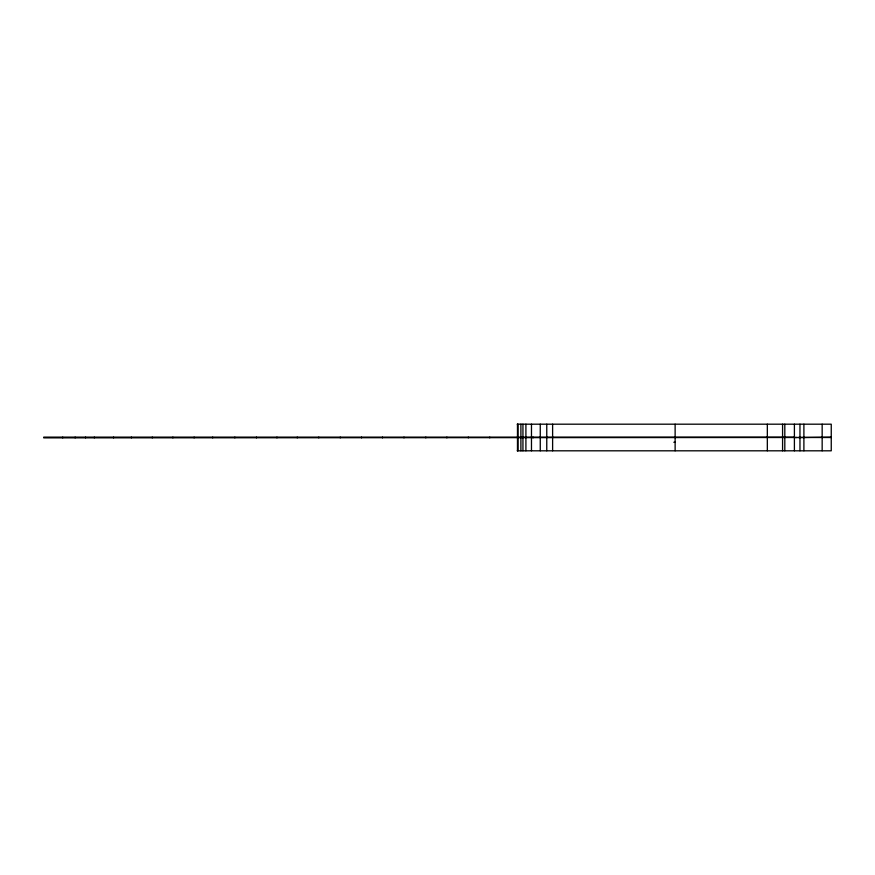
<?xml version="1.0" encoding="UTF-8"?>
<svg xmlns="http://www.w3.org/2000/svg" width="875" height="875" viewBox="0 0 875 875"><rect width="100%" height="100%" fill="white"/><g stroke="black" fill="none" stroke-linecap="round" stroke-linejoin="round"><path stroke-width="1.31" d="M517.245 424.189L831.25 424.189L831.25 450.811L517.245 450.811M794.402 437.128L43.75 437.128L43.75 437.872L797.18 437.5M831.25 437.128L798.241 437.5M831.25 437.5L794.402 437.5L794.402 424.189M673.827 442.269L675.128 442.269M822.161 424.189L822.161 450.811M803.895 424.189L803.895 450.811M799.958 424.189L799.958 450.811M794.402 437.872L794.402 450.811M784.809 424.189L784.809 437.128M784.809 437.872L784.809 450.811M782.578 424.189L782.578 437.128M782.578 437.872L782.578 450.811M767.331 424.189L767.331 437.128M767.331 437.872L767.331 450.811M675.128 424.189L675.128 437.128M675.128 437.872L675.128 450.811M552.617 424.189L552.617 437.128M552.617 437.872L552.617 450.811M546.766 424.189L546.766 437.128M546.766 437.872L546.766 450.811M540.258 424.189L540.258 437.128M540.258 437.872L540.258 450.811M533.105 437.128L533.105 437.872M531.475 424.189L531.475 437.128M531.475 437.872L531.475 450.811M525.908 424.189L525.908 437.128M525.908 437.872L525.908 450.811M522.944 424.189L522.944 437.128M522.944 437.872L522.944 450.811M520.898 424.189L520.898 437.128M520.898 437.872L520.898 450.811M518.033 424.189L518.033 437.128M518.033 437.872L518.033 450.811M517.475 424.189L517.475 437.128M517.475 437.872L517.475 450.811M489.759 437.128L489.759 437.872M468.311 437.128L468.311 437.872M446.884 437.128L446.884 437.872M425.808 437.128L425.808 437.872M403.988 437.128L403.988 437.872M382.473 437.128L382.473 437.872M361.55 437.128L361.55 437.872M340.255 437.128L340.255 437.872M318.773 437.128L318.773 437.872M297.259 437.128L297.259 437.872M276.948 437.128L276.948 437.872M256.43 437.128L256.43 437.872M234.85 437.128L234.85 437.872M212.702 437.128L212.702 437.872M194.13 437.128L194.13 437.872M172.878 437.128L172.878 437.872M152.283 437.128L152.283 437.872M131.359 437.128L131.359 437.872M113.575 437.128L113.575 437.872M94.314 437.128L94.314 437.872M85.586 437.128L85.586 437.872M75.152 437.128L75.152 437.872M62.727 437.128L62.727 437.872"/></g></svg>
